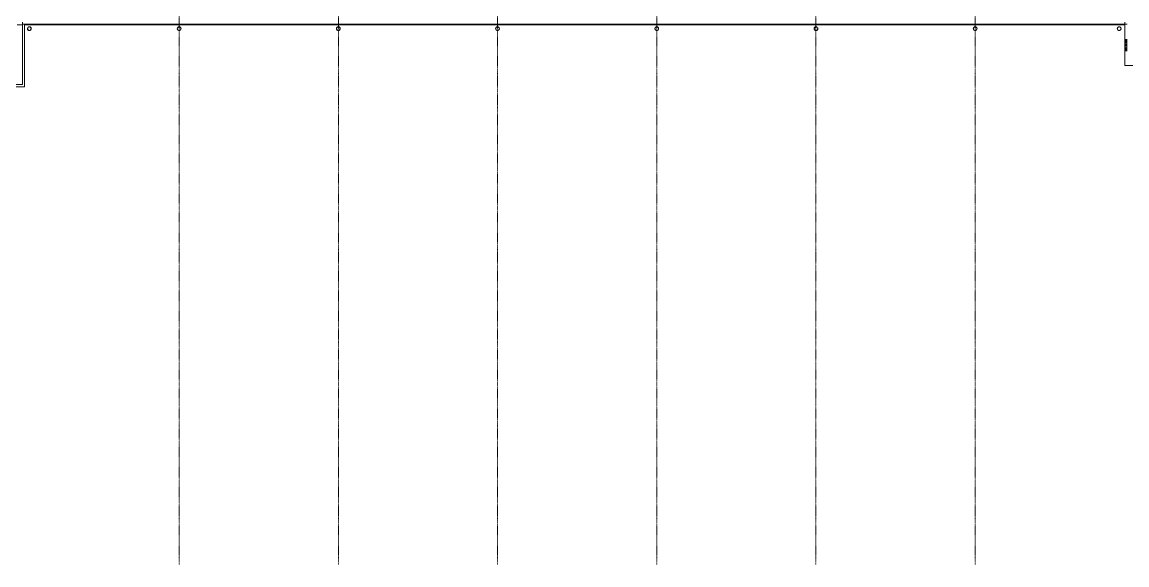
# Model space of a CAD drawing. Extents: x -32000 to 290600, y -96057 to 131250.
# Drawn here: x 184915 to 243205, y -29000 to -350 of the extents above; entities that cross this region are included whole.
import ezdxf

# ---------------------------------------------------------------- set-up
doc = ezdxf.new("R2010")
doc.units = 0
doc.linetypes.add('H12PL3$0$JJP_三點線', pattern=[0.9, 0.3, -0.15, 0, -0.15, 0, -0.15, 0, -0.15])
doc.linetypes.add('H12PL3$0$JJP_虛線(退縮線、投影線、地下室範圍、非屬本工程、圖面分區)', pattern=[0.45, 0.3, -0.15])
for name, color, linetype in [('H12PL3$0$A-OBJE-MEP', 252, 'Continuous'), ('H12PL3$0$A-WALL-EX', 252, 'Continuous'), ('H12PL3$0$A-WALL-IN', 252, 'Continuous'), ('H12PL3$0$S-GRID', 252, 'Continuous'), ('H12PL3$0$Window', 252, 'Continuous')]:
    doc.layers.add(name, color=color, linetype=linetype)

# ---------------------------------------------------------------- blocks, each defined once
blk = doc.blocks.new('H12PL3')
at = {"layer": 'H12PL3$0$A-OBJE-MEP', "lineweight": 0, "flags": 128}
for points in [[(185395, -700, 1), (185205, -700, 1)], [(193295, -700, 1), (193105, -700, 1)], [(201695, -700, 1), (201505, -700, 1)], [(210095, -700, 1), (209905, -700, 1)], [(218495, -700, 1), (218305, -700, 1)], [(226895, -700, 1), (226705, -700, 1)], [(235295, -700, 1), (235105, -700, 1)], [(242895, -700, 1), (242705, -700, 1)]]:
    blk.add_lwpolyline(points, format="xyb", close=True, dxfattribs=at)
at = {"layer": 'H12PL3$0$A-OBJE-MEP', "lineweight": 0}
for centre in [(185300, -700), (193200, -700), (201600, -700), (210000, -700), (218400, -700), (226800, -700), (235200, -700), (242800, -700)]:
    blk.add_circle(centre, 100, dxfattribs=at)
at = {"layer": 'H12PL3$0$A-WALL-EX', "lineweight": 0}
for p, q in [((184930, -350), (184930, -465)), ((184930, -465), (185050, -465)), ((184930, -465), (185050, -465)), ((243100, -465), (185050, -465)), ((243100, -1272), (243220, -1272)), ((243100, -1872), (243220, -1872))]:
    blk.add_line(p, q, dxfattribs=at)
at = {"layer": 'H12PL3$0$A-WALL-EX', "linetype": 'H12PL3$0$JJP_虛線(退縮線、投影線、地下室範圍、非屬本工程、圖面分區)', "lineweight": 0}
for p, q in [((243100, -465), (243100, -2530)), ((243100, -2530), (243100, -2650)), ((243100, -2650), (243220, -2650))]:
    blk.add_line(p, q, dxfattribs=at)
at = {"layer": 'H12PL3$0$A-WALL-EX', "lineweight": 0, "flags": 128}
for points in [[(184930, -350), (184930, -3640)], [(185050, -500), (185050, -465)], [(185050, -3640), (185050, -465)], [(185050, -500), (243100, -500)], [(185050, -500), (243100, -500)], [(185050, -500), (243100, -500)], [(185050, -500), (243100, -500)], [(185050, -500), (243100, -500)], [(185050, -500), (243100, -500)], [(243100, -465), (243100, -350)], [(243100, -500), (243100, -465)], [(243100, -465), (243220, -465)], [(243100, -465), (243100, -1272)], [(243100, -1872), (243100, -2530)], [(243100, -2650), (243100, -2530)], [(243100, -2650), (263780, -2650)], [(176150, -3760), (185050, -3760)], [(184930, -3640), (176270, -3640)], [(185050, -3760), (185050, -3640)]]:
    blk.add_lwpolyline(points, dxfattribs=at)
at = {"layer": 'H12PL3$0$A-WALL-EX', "linetype": 'H12PL3$0$JJP_虛線(退縮線、投影線、地下室範圍、非屬本工程、圖面分區)', "lineweight": 0, "flags": 128}
for points in [[(243099.97, -465), (243100, -465)], [(243099.97, -465), (243099.97, -2650)], [(243100, -465), (243220, -465)], [(243100, -465), (243220, -465)], [(243100, -465), (243100, -2530)], [(243099.97, -2650.03), (243099.97, -2650)], [(243099.97, -2650.03), (263900, -2650.03)], [(243100, -2650), (243100, -2530)], [(243100, -2650), (263780, -2650)]]:
    blk.add_lwpolyline(points, dxfattribs=at)
at = {"layer": 'H12PL3$0$A-WALL-IN', "lineweight": 0, "flags": 128}
for points in [[(184662.5, -500), (184930, -500)], [(184662.5, -500), (184930, -500)], [(184930, -500), (184930, -350)], [(184930, -500), (184930, -350)]]:
    blk.add_lwpolyline(points, dxfattribs=at)
at = {"layer": 'H12PL3$0$S-GRID', "linetype": 'H12PL3$0$JJP_三點線', "lineweight": 0}
for p, q in [((193200, 128250), (193200, -28000)), ((201600, 128250), (201600, -28000)), ((210000, 128250), (210000, -28000)), ((218400, 128250), (218400, -28000)), ((226800, 128250), (226800, -28000)), ((235200, 128250), (235200, -28000)), ((193200, -28000), (193200, -29000)), ((201600, -28000), (201600, -29000)), ((210000, -28000), (210000, -29000)), ((218400, -28000), (218400, -29000)), ((226800, -28000), (226800, -29000)), ((235200, -28000), (235200, -29000))]:
    blk.add_line(p, q, dxfattribs=at)
at = {"layer": 'H12PL3$0$Window', "lineweight": 0}
for p, q in [((243100, -1272), (243200, -1272)), ((243100, -1272), (243100, -1322)), ((243100, -1322), (243100, -1822)), ((243100, -1322), (243200, -1322)), ((243200, -1272), (243200, -1322)), ((243200, -1322), (243200, -1822)), ((243100, -1822), (243200, -1822)), ((243100, -1872), (243100, -1822)), ((243100, -1872), (243200, -1872)), ((243200, -1872), (243200, -1822))]:
    blk.add_line(p, q, dxfattribs=at)
at = {"layer": 'H12PL3$0$Window', "linetype": 'H12PL3$0$JJP_虛線(退縮線、投影線、地下室範圍、非屬本工程、圖面分區)', "lineweight": 0}
blk.add_line((243150, -1322), (243150, -1822), dxfattribs=at)

msp = doc.modelspace()

# ---------------------------------------------------------------- block references
msp.add_blockref('H12PL3', (0, 0))

doc.saveas('drawing.dxf')
